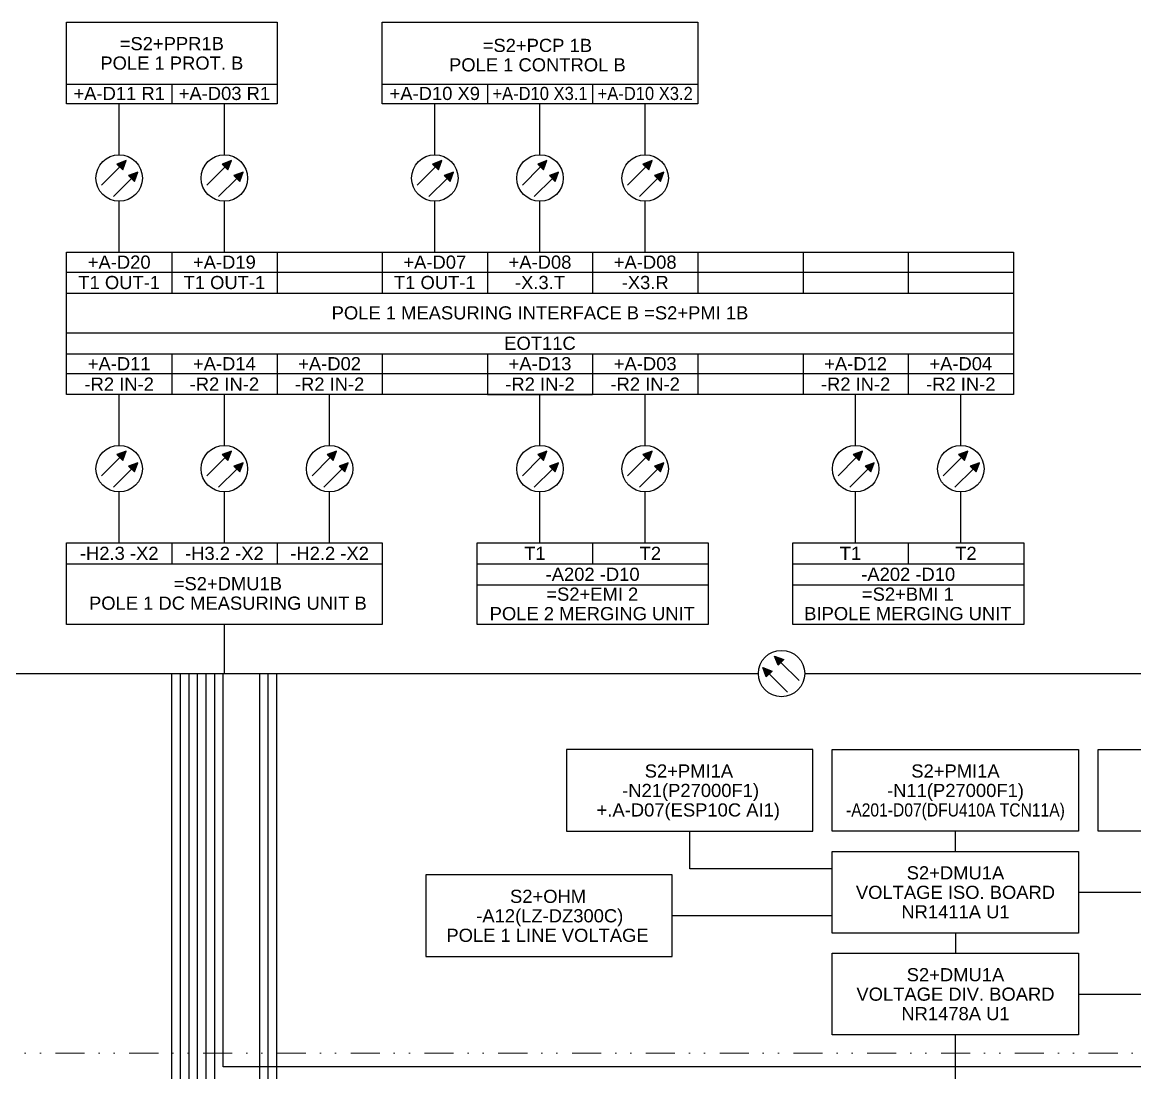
# Model space of a CAD drawing. Header units: inches. Extents: x -2066 to 1905, y 226 to 1109.
# Drawn here: x 522.7 to 717.1, y 879.2 to 1062.9 of the extents above; entities that cross this region are included whole.
import ezdxf
from ezdxf.enums import TextEntityAlignment as Align

# ---------------------------------------------------------------- set-up
doc = ezdxf.new("R2010")
doc.units = ezdxf.units.IN
doc.header["$MEASUREMENT"] = 0
doc.linetypes.add('DIVIDEX2', pattern=[63.499999, 25.4, -12.7, 0, -12.7, 0, -12.7])
doc.layers.add('area', color=4, linetype='DIVIDEX2', lineweight=18)
doc.styles.get("Standard").update_dxf_attribs({"font": 'arial.ttf'})

msp = doc.modelspace()

# ---------------------------------------------------------------- hatches: boundary and pattern name
h = msp.add_hatch(color=6)
h.dxf.hatch_style = 1
h.paths.add_polyline_path([(539.21, 1038.07), (540.23, 1037.05), (540.83, 1038.67)])
h = msp.add_hatch(color=6)
h.dxf.hatch_style = 1
h.paths.add_polyline_path([(557.6, 1038.07), (558.62, 1037.05), (559.22, 1038.67)])
h = msp.add_hatch(color=6)
h.dxf.hatch_style = 1
h.paths.add_polyline_path([(594.38, 1038.07), (595.4, 1037.05), (596, 1038.67)])
h = msp.add_hatch(color=6)
h.dxf.hatch_style = 1
h.paths.add_polyline_path([(612.77, 1038.07), (613.79, 1037.05), (614.38, 1038.67)])
h = msp.add_hatch(color=6)
h.dxf.hatch_style = 1
h.paths.add_polyline_path([(631.16, 1038.07), (632.18, 1037.05), (632.77, 1038.67)])
h = msp.add_hatch(color=6)
h.dxf.hatch_style = 1
h.paths.add_polyline_path([(541.26, 1036.06), (542.28, 1035.04), (542.87, 1036.65)])
h = msp.add_hatch(color=6)
h.dxf.hatch_style = 1
h.paths.add_polyline_path([(559.65, 1036.06), (560.67, 1035.04), (561.26, 1036.65)])
h = msp.add_hatch(color=6)
h.dxf.hatch_style = 1
h.paths.add_polyline_path([(596.43, 1036.06), (597.45, 1035.04), (598.04, 1036.65)])
h = msp.add_hatch(color=6)
h.dxf.hatch_style = 1
h.paths.add_polyline_path([(614.82, 1036.06), (615.84, 1035.04), (616.43, 1036.65)])
h = msp.add_hatch(color=6)
h.dxf.hatch_style = 1
h.paths.add_polyline_path([(633.21, 1036.06), (634.23, 1035.04), (634.82, 1036.65)])
h = msp.add_hatch(color=6)
h.dxf.hatch_style = 1
h.paths.add_polyline_path([(539.21, 987.27), (540.23, 986.25), (540.83, 987.86)])
h = msp.add_hatch(color=6)
h.dxf.hatch_style = 1
h.paths.add_polyline_path([(557.6, 987.27), (558.62, 986.25), (559.22, 987.86)])
h = msp.add_hatch(color=6)
h.dxf.hatch_style = 1
h.paths.add_polyline_path([(575.99, 987.27), (577.01, 986.25), (577.61, 987.86)])
h = msp.add_hatch(color=6)
h.dxf.hatch_style = 1
h.paths.add_polyline_path([(612.77, 987.27), (613.79, 986.25), (614.38, 987.86)])
h = msp.add_hatch(color=6)
h.dxf.hatch_style = 1
h.paths.add_polyline_path([(631.16, 987.27), (632.18, 986.25), (632.77, 987.86)])
h = msp.add_hatch(color=6)
h.dxf.hatch_style = 1
h.paths.add_polyline_path([(667.94, 987.27), (668.96, 986.25), (669.55, 987.86)])
h = msp.add_hatch(color=6)
h.dxf.hatch_style = 1
h.paths.add_polyline_path([(686.33, 987.27), (687.35, 986.25), (687.94, 987.86)])
h = msp.add_hatch(color=6)
h.dxf.hatch_style = 1
h.paths.add_polyline_path([(541.26, 985.25), (542.28, 984.24), (542.87, 985.85)])
h = msp.add_hatch(color=6)
h.dxf.hatch_style = 1
h.paths.add_polyline_path([(559.65, 985.25), (560.67, 984.24), (561.26, 985.85)])
h = msp.add_hatch(color=6)
h.dxf.hatch_style = 1
h.paths.add_polyline_path([(578.04, 985.25), (579.06, 984.24), (579.65, 985.85)])
h = msp.add_hatch(color=6)
h.dxf.hatch_style = 1
h.paths.add_polyline_path([(614.82, 985.25), (615.84, 984.24), (616.43, 985.85)])
h = msp.add_hatch(color=6)
h.dxf.hatch_style = 1
h.paths.add_polyline_path([(633.21, 985.25), (634.23, 984.24), (634.82, 985.85)])
h = msp.add_hatch(color=6)
h.dxf.hatch_style = 1
h.paths.add_polyline_path([(669.99, 985.25), (671.01, 984.24), (671.6, 985.85)])
h = msp.add_hatch(color=6)
h.dxf.hatch_style = 1
h.paths.add_polyline_path([(688.38, 985.25), (689.4, 984.24), (689.99, 985.85)])
h = msp.add_hatch(color=6)
h.dxf.hatch_style = 1
h.paths.add_polyline_path([(654.18, 952.05), (654.78, 950.44), (655.79, 951.46)])
h = msp.add_hatch(color=6)
h.dxf.hatch_style = 1
h.paths.add_polyline_path([(652.14, 950.04), (652.73, 948.43), (653.75, 949.44)])

# ---------------------------------------------------------------- linework, layer by layer
at = {"color": 6}
for p, q in [((530.42, 1052.05), (567.2, 1052.05)), ((548.81, 1052.05), (548.81, 1048.58)), ((585.59, 1052.05), (640.76, 1052.05)), ((603.98, 1052.05), (603.98, 1048.58)), ((622.37, 1052.05), (622.37, 1048.58)), ((640.76, 1052.05), (640.76, 1048.58)), ((539.61, 1039.68), (539.61, 1048.58)), ((558, 1039.68), (558, 1048.58)), ((594.78, 1039.68), (594.78, 1048.58)), ((613.17, 1039.68), (613.17, 1048.58)), ((631.56, 1039.68), (631.56, 1048.58)), ((540.83, 1038.67), (539.21, 1038.07)), ((540.23, 1037.05), (540.83, 1038.67)), ((559.22, 1038.67), (557.6, 1038.07)), ((558.62, 1037.05), (559.22, 1038.67)), ((596, 1038.67), (594.38, 1038.07)), ((595.4, 1037.05), (596, 1038.67)), ((614.38, 1038.67), (612.77, 1038.07)), ((613.79, 1037.05), (614.38, 1038.67)), ((632.77, 1038.67), (631.16, 1038.07)), ((632.18, 1037.05), (632.77, 1038.67)), ((539.72, 1037.56), (536.54, 1034.38)), ((542.87, 1036.65), (541.26, 1036.06)), ((542.28, 1035.04), (542.87, 1036.65)), ((558.11, 1037.56), (554.93, 1034.38)), ((561.26, 1036.65), (559.65, 1036.06)), ((560.67, 1035.04), (561.26, 1036.65)), ((594.89, 1037.56), (591.71, 1034.38)), ((598.04, 1036.65), (596.43, 1036.06)), ((597.45, 1035.04), (598.04, 1036.65)), ((613.28, 1037.56), (610.1, 1034.38)), ((616.43, 1036.65), (614.82, 1036.06)), ((615.84, 1035.04), (616.43, 1036.65)), ((631.67, 1037.56), (628.49, 1034.38)), ((634.82, 1036.65), (633.21, 1036.06)), ((634.23, 1035.04), (634.82, 1036.65)), ((541.77, 1035.55), (538.59, 1032.37)), ((560.16, 1035.55), (556.98, 1032.37)), ((596.94, 1035.55), (593.76, 1032.37)), ((615.33, 1035.55), (612.15, 1032.37)), ((633.72, 1035.55), (630.54, 1032.37)), ((539.61, 1022.66), (539.61, 1031.56)), ((558, 1022.66), (558, 1031.56)), ((594.78, 1022.66), (594.78, 1031.56)), ((613.17, 1022.66), (613.17, 1031.56)), ((631.56, 1022.66), (631.56, 1031.56)), ((548.81, 1022.66), (548.81, 1019)), ((567.2, 1022.66), (567.2, 1019)), ((585.59, 1022.66), (585.59, 1019)), ((603.98, 1022.66), (603.98, 1019)), ((622.37, 1022.66), (622.37, 1019)), ((640.76, 1022.66), (640.76, 1019)), ((659.15, 1022.66), (659.15, 1019)), ((677.54, 1022.66), (677.54, 1019)), ((530.42, 1019.19), (695.93, 1019.19)), ((548.81, 1019.19), (548.81, 1015.52)), ((567.2, 1019.19), (567.2, 1015.52)), ((585.59, 1019.19), (585.59, 1015.52)), ((603.98, 1019.19), (603.98, 1015.52)), ((622.37, 1019.19), (622.37, 1015.52)), ((640.76, 1019.19), (640.76, 1015.52)), ((659.15, 1019.19), (659.15, 1015.52)), ((677.54, 1019.19), (677.54, 1015.52)), ((530.42, 1015.52), (695.93, 1015.52)), ((603.98, 1015.52), (622.37, 1015.52)), ((530.42, 1008.57), (695.93, 1008.57)), ((530.42, 1004.91), (695.93, 1004.91)), ((548.81, 1004.91), (548.81, 1001.25)), ((567.2, 1004.91), (567.2, 1001.25)), ((585.59, 1004.91), (585.59, 1001.25)), ((603.98, 1004.91), (603.98, 1001.25)), ((622.37, 1004.91), (622.37, 1001.25)), ((640.76, 1004.91), (640.76, 1001.25)), ((659.15, 1004.91), (659.15, 1001.25)), ((677.54, 1004.91), (677.54, 1001.25)), ((695.93, 1004.91), (695.93, 1001.25)), ((530.42, 1001.43), (695.93, 1001.43)), ((548.81, 1001.43), (548.81, 997.77)), ((567.2, 1001.43), (567.2, 997.77)), ((585.59, 1001.43), (585.59, 997.77)), ((603.98, 1001.43), (603.98, 997.77)), ((622.37, 1001.43), (622.37, 997.77)), ((640.76, 1001.43), (640.76, 997.77)), ((659.15, 1001.43), (659.15, 997.77)), ((677.54, 1001.43), (677.54, 997.77)), ((695.93, 1001.43), (695.93, 997.77)), ((539.61, 988.87), (539.61, 997.77)), ((558, 988.87), (558, 997.77)), ((576.39, 988.87), (576.39, 997.77)), ((603.98, 997.77), (622.37, 997.77)), ((613.17, 988.87), (613.17, 997.77)), ((631.56, 988.87), (631.56, 997.77)), ((668.34, 988.87), (668.34, 997.77)), ((686.73, 988.87), (686.73, 997.77)), ((539.72, 986.76), (536.54, 983.57)), ((540.83, 987.86), (539.21, 987.27)), ((540.23, 986.25), (540.83, 987.86)), ((558.11, 986.76), (554.93, 983.57)), ((559.22, 987.86), (557.6, 987.27)), ((558.62, 986.25), (559.22, 987.86)), ((576.5, 986.76), (573.32, 983.57)), ((577.61, 987.86), (575.99, 987.27)), ((577.01, 986.25), (577.61, 987.86)), ((613.28, 986.76), (610.1, 983.57)), ((614.38, 987.86), (612.77, 987.27)), ((613.79, 986.25), (614.38, 987.86)), ((631.67, 986.76), (628.49, 983.57)), ((632.77, 987.86), (631.16, 987.27)), ((632.18, 986.25), (632.77, 987.86)), ((668.45, 986.76), (665.27, 983.57)), ((669.55, 987.86), (667.94, 987.27)), ((668.96, 986.25), (669.55, 987.86)), ((686.84, 986.76), (683.66, 983.57)), ((687.94, 987.86), (686.33, 987.27)), ((687.35, 986.25), (687.94, 987.86)), ((541.77, 984.74), (538.59, 981.56)), ((542.87, 985.85), (541.26, 985.25)), ((542.28, 984.24), (542.87, 985.85)), ((560.16, 984.74), (556.98, 981.56)), ((561.26, 985.85), (559.65, 985.25)), ((560.67, 984.24), (561.26, 985.85)), ((578.55, 984.74), (575.37, 981.56)), ((579.65, 985.85), (578.04, 985.25)), ((579.06, 984.24), (579.65, 985.85)), ((615.33, 984.74), (612.15, 981.56)), ((616.43, 985.85), (614.82, 985.25)), ((615.84, 984.24), (616.43, 985.85)), ((633.72, 984.74), (630.54, 981.56)), ((634.82, 985.85), (633.21, 985.25)), ((634.23, 984.24), (634.82, 985.85)), ((670.5, 984.74), (667.32, 981.56)), ((671.6, 985.85), (669.99, 985.25)), ((671.01, 984.24), (671.6, 985.85)), ((688.89, 984.74), (685.71, 981.56)), ((689.99, 985.85), (688.38, 985.25)), ((689.4, 984.24), (689.99, 985.85)), ((539.61, 971.86), (539.61, 980.76)), ((558, 971.86), (558, 980.76)), ((576.39, 971.86), (576.39, 980.76)), ((613.17, 971.86), (613.17, 980.76)), ((631.56, 971.86), (631.56, 980.76)), ((668.34, 971.86), (668.34, 980.76)), ((686.73, 971.86), (686.73, 980.76)), ((530.42, 971.86), (558, 971.86)), ((530.42, 971.86), (548.81, 971.86)), ((548.81, 971.86), (548.81, 968.19)), ((567.2, 971.86), (567.2, 968.19)), ((622.37, 971.86), (622.37, 968.19)), ((677.54, 971.86), (677.54, 968.19)), ((530.42, 968.19), (585.59, 968.19)), ((602.17, 968.19), (642.56, 968.19)), ((657.34, 968.19), (697.73, 968.19)), ((602.17, 964.53), (642.56, 964.53)), ((657.34, 964.53), (697.73, 964.53)), ((558, 949), (558, 957.58)), ((654.78, 950.44), (654.18, 952.05)), ((654.18, 952.05), (655.79, 951.46)), ((652.73, 948.43), (652.14, 950.04)), ((652.14, 950.04), (653.75, 949.44)), ((655.28, 950.95), (658.47, 947.76)), ((464.66, 949), (651.34, 949)), ((548.83, 682.44), (548.83, 949)), ((548.83, 949), (567.17, 949)), ((550.33, 802.96), (550.33, 949)), ((551.82, 809.68), (551.82, 949)), ((553.32, 815.82), (553.32, 949)), ((554.82, 820.83), (554.82, 949)), ((556.32, 859.91), (556.32, 949)), ((557.78, 880.23), (557.78, 949)), ((564.18, 842.96), (564.18, 948.93)), ((565.68, 844.43), (565.68, 949)), ((567.17, 845.89), (567.17, 949)), ((653.24, 948.93), (656.42, 945.75)), ((659.45, 949), (760.03, 949)), ((639.34, 914.87), (639.34, 921.43)), ((685.8, 917.9), (685.8, 921.43)), ((664.27, 914.87), (639.34, 914.87)), ((707.33, 910.76), (732.26, 910.76)), ((664.27, 906.66), (636.26, 906.66)), ((685.8, 903.62), (685.8, 900.1)), ((707.33, 892.96), (805.77, 892.96)), ((685.8, 865.1), (685.8, 885.82)), ((771.39, 880.23), (557.78, 880.23))]:
    msp.add_line(p, q, dxfattribs=at)
for points in [[(530.42, 1062.85), (567.2, 1062.85), (567.2, 1048.58), (530.42, 1048.58)], [(585.59, 1062.85), (640.76, 1062.85), (640.76, 1048.58), (585.59, 1048.58)], [(530.42, 1022.66), (695.93, 1022.66), (695.93, 997.77), (530.42, 997.77)], [(530.42, 971.86), (585.59, 971.86), (585.59, 957.58), (530.42, 957.58)], [(602.17, 971.86), (642.56, 971.86), (642.56, 957.58), (602.17, 957.58)], [(657.34, 971.86), (697.73, 971.86), (697.73, 957.58), (657.34, 957.58)], [(660.87, 935.7), (617.81, 935.7), (617.81, 921.43), (660.87, 921.43)], [(664.27, 935.7), (707.33, 935.7), (707.33, 921.43), (664.27, 921.43)], [(710.73, 935.7), (753.79, 935.7), (753.79, 921.43), (710.73, 921.43)], [(664.27, 917.9), (707.33, 917.9), (707.33, 903.62), (664.27, 903.62)], [(636.26, 913.8), (593.2, 913.8), (593.2, 899.52), (636.26, 899.52)], [(664.27, 900.1), (707.33, 900.1), (707.33, 885.82), (664.27, 885.82)]]:
    msp.add_lwpolyline(points, close=True, dxfattribs=at)
for points in [[(539.21, 1038.07), (540.23, 1037.05)], [(557.6, 1038.07), (558.62, 1037.05)], [(594.38, 1038.07), (595.4, 1037.05)], [(612.77, 1038.07), (613.79, 1037.05)], [(631.16, 1038.07), (632.18, 1037.05)], [(541.26, 1036.06), (542.28, 1035.04)], [(559.65, 1036.06), (560.67, 1035.04)], [(596.43, 1036.06), (597.45, 1035.04)], [(614.82, 1036.06), (615.84, 1035.04)], [(633.21, 1036.06), (634.23, 1035.04)], [(539.21, 987.27), (540.23, 986.25)], [(557.6, 987.27), (558.62, 986.25)], [(575.99, 987.27), (577.01, 986.25)], [(612.77, 987.27), (613.79, 986.25)], [(631.16, 987.27), (632.18, 986.25)], [(667.94, 987.27), (668.96, 986.25)], [(686.33, 987.27), (687.35, 986.25)], [(541.26, 985.25), (542.28, 984.24)], [(559.65, 985.25), (560.67, 984.24)], [(578.04, 985.25), (579.06, 984.24)], [(614.82, 985.25), (615.84, 984.24)], [(633.21, 985.25), (634.23, 984.24)], [(669.99, 985.25), (671.01, 984.24)], [(688.38, 985.25), (689.4, 984.24)], [(655.79, 951.46), (654.78, 950.44)], [(653.75, 949.44), (652.73, 948.43)]]:
    msp.add_lwpolyline(points, dxfattribs=at)
for centre in [(539.61, 1035.62), (558, 1035.62), (594.78, 1035.62), (613.17, 1035.62), (631.56, 1035.62), (539.61, 984.81), (558, 984.81), (576.39, 984.81), (613.17, 984.81), (631.56, 984.81), (668.34, 984.81), (686.73, 984.81), (655.4, 949)]:
    msp.add_circle(centre, 4.06, dxfattribs=at)
at = {"layer": 'area', "color": 1, "linetype": 'DIVIDEX2', "lineweight": 13, "ltscale": 0.2}
msp.add_line((502.68, 882.63), (922, 882.63), dxfattribs=at)

# ---------------------------------------------------------------- texts
at = {"color": 6}
for s, p in [('=S2+PPR1B', (548.81, 1059.12)), ('=S2+PCP 1B', (612.71, 1058.81)), ('POLE 1 PROT. B', (548.81, 1055.72)), ('POLE 1 CONTROL B', (612.71, 1055.41)), ('+A-D11 R1', (539.61, 1050.41)), ('+A-D03 R1', (558, 1050.41)), ('+A-D10 X9', (594.78, 1050.41)), ('+A-D20', (539.61, 1020.92)), ('+A-D19', (558, 1020.92)), ('+A-D07', (594.78, 1020.92)), ('+A-D08', (613.17, 1020.92)), ('+A-D08', (631.56, 1020.92)), ('T1 OUT-1', (539.61, 1017.36)), ('T1 OUT-1', (558, 1017.36)), ('T1 OUT-1', (594.78, 1017.36)), ('-X.3.T', (613.17, 1017.36)), ('-X3.R', (631.56, 1017.36)), ('POLE 1 MEASURING INTERFACE B =S2+PMI 1B', (613.17, 1012.05)), ('EOT11C', (613.17, 1006.74)), ('+A-D11', (539.61, 1003.17)), ('+A-D14', (558, 1003.17)), ('+A-D02', (576.39, 1003.17)), ('+A-D13', (613.17, 1003.17)), ('+A-D03', (631.56, 1003.17)), ('+A-D12', (668.34, 1003.17)), ('+A-D04', (686.73, 1003.17)), ('-R2 IN-2', (539.61, 999.6)), ('-R2 IN-2', (558, 999.6)), ('-R2 IN-2', (576.39, 999.6)), ('-R2 IN-2', (613.17, 999.6)), ('-R2 IN-2', (631.56, 999.6)), ('-R2 IN-2', (668.34, 999.6)), ('-R2 IN-2', (686.73, 999.6)), ('-H2.3 -X2', (539.61, 970.02)), ('-H3.2 -X2', (558, 970.02)), ('-H2.2 -X2', (576.39, 970.02)), ('T1', (612.27, 970.02)), ('T2', (632.46, 970.02)), ('T1', (667.44, 970.02)), ('T2', (687.63, 970.02)), ('-A202 -D10', (622.37, 966.36)), ('-A202 -D10', (677.54, 966.36)), ('=S2+DMU1B', (558.61, 964.72)), ('=S2+EMI 2', (622.31, 962.88)), ('=S2+BMI 1', (677.48, 962.88)), ('POLE 1 DC MEASURING UNIT B', (558.61, 961.31)), ('POLE 2 MERGING UNIT', (622.31, 959.48)), ('BIPOLE MERGING UNIT', (677.48, 959.48)), ('S2+PMI1A', (639.2, 931.97)), ('S2+PMI1A', (685.8, 931.97)), ('-N21(P27000F1)', (639.5, 928.57)), ('-N11(P27000F1)', (685.8, 928.57)), ('+.A-D07(ESP10C AI1)', (639.09, 925.16)), ('S2+DMU1A', (685.8, 914.17)), ('S2+OHM', (614.58, 910.06)), ('VOLTAGE ISO. BOARD', (685.8, 910.76)), ('NR1411A U1', (685.8, 907.36)), ('-A12(LZ-DZ300C)', (614.88, 906.66)), ('POLE 1 LINE VOLTAGE', (614.48, 903.25)), ('S2+DMU1A', (685.8, 896.36)), ('VOLTAGE DIV. BOARD', (685.8, 892.96)), ('NR1478A U1', (685.8, 889.56))]:
    msp.add_text(s, height=2.3, dxfattribs=at).set_placement(p, align=Align.MIDDLE_CENTER)
for s, width, p in [('+A-D10 X3.1', 0.9, (613.17, 1050.41)), ('+A-D10 X3.2', 0.9, (631.56, 1050.41)), ('-A201-D07(DFU410A TCN11A)', 0.85, (685.8, 925.16))]:
    msp.add_text(s, height=2.3, dxfattribs=dict(at, width=width)).set_placement(p, align=Align.MIDDLE_CENTER)

doc.saveas('drawing.dxf')
